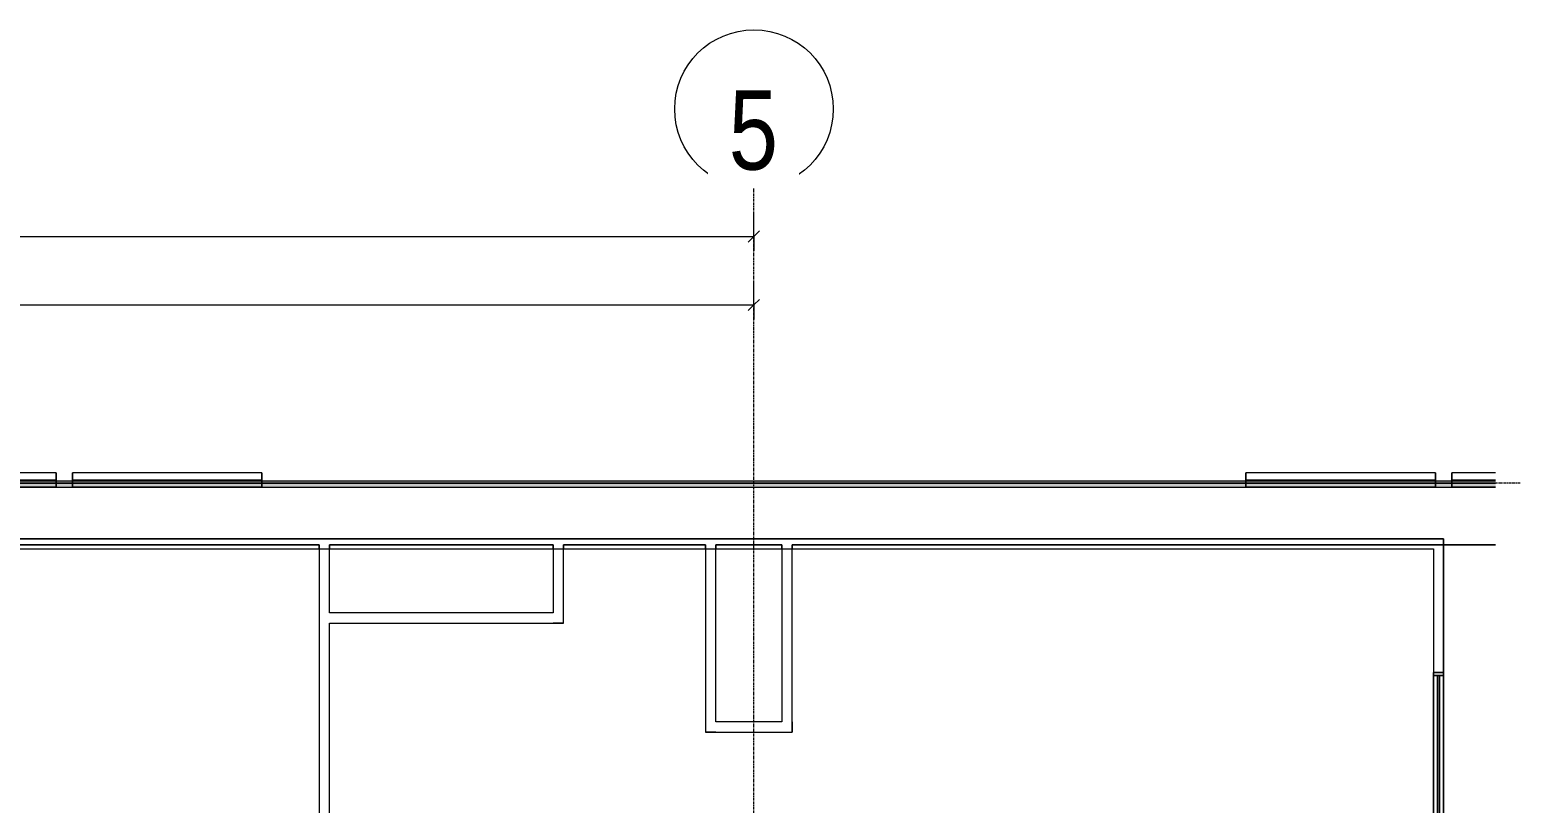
# Model space of a CAD drawing. Header units: millimetres. Extents: x -21807 to 22087, y 36760 to 60640.
# Drawn here: x 7384 to 14623, y 56881 to 60640 of the extents above; entities that cross this region are included whole.
import ezdxf

# ---------------------------------------------------------------- set-up
doc = ezdxf.new("R2010")
doc.units = ezdxf.units.MM
doc.linetypes.add('Grid Line', pattern=[22.225, 12.7, -3.175, 3.175, -3.175])
for name, color, linetype, lineweight in [('A-ANNO-DIMS', 7, 'Continuous', 9), ('A-ANNO-DIMS-110', 7, 'Continuous', 9), ('A-WALL', 7, 'Continuous', 9), ('A-WALL-PATT', 7, 'Continuous', 9), ('S-GRID', 7, 'Continuous', 9), ('S-GRID-IDEN', 7, 'Continuous', 9)]:
    doc.layers.add(name, color=color, linetype=linetype, lineweight=lineweight)
doc.layers.add('A-FLOR', color=7, linetype='Continuous', lineweight=9, true_color=0x007f00)
doc.layers.add('A-GLAZ', color=7, linetype='Continuous', lineweight=9, true_color=0x00007f)
doc.styles.add('Arial', font='arial.ttf', dxfattribs={"width": 0.8, "height": 385})
doc.styles.add('Arial_1', font='arial.ttf', dxfattribs={"width": 0.8, "height": 220})
doc.dimstyles.new('AK_DIM_2_0_Arial', dxfattribs={"dimscale": 304.8, "dimtxt": 224.457068, "dimasz": 0.180446, "dimexe": 0.360892, "dimexo": 0.360892, "dimgap": 0.036089, "dimtad": 1, "dimdec": 0, "dimzin": 0, "dimdsep": 46, "dimtxsty": 'Arial_1', "dimblk1": 'OBLIQUE', "dimblk2": 'OBLIQUE', "dimsah": 1, "dimcen": 0.09, "dimadec": 0, "dimazin": 0, "dimtfac": 1, "dimtdec": 4, "dimtix": 1, "dimtmove": 0, "dimatfit": 3, "dimfxl": 1, "dimtvp": 1, "dimtolj": 1, "dimtzin": 0, "dimarcsym": 2})

# ---------------------------------------------------------------- blocks, each defined once
blk = doc.blocks.new('AK_OViewTuongPanel - 2000x1200-1198638-MẶT BẰNG HỆ THỐNG GIÓ CẤP AHU')
at = {"layer": 'A-GLAZ', "color": 9, "lineweight": 13, "true_color": 0xaaaad4}
for p, q in [((-1015, 25), (-1015, -25)), ((-1000, 25), (-1015, 25)), ((-1015, -25), (-1015, 25)), ((-1015, 25), (1015, 25)), ((-1000, -25), (-1000, 25)), ((1000, 25), (-1000, 25)), ((-1000, 25), (-1000, -25)), ((1000, 5), (-1000, 5)), ((-1000, 5), (-1000, -5)), ((-1000, -5), (-1000, 5)), ((-1000, 5), (1000, 5)), ((1015, 25), (1000, 25)), ((1000, 25), (1000, -25)), ((1000, -25), (1000, 25)), ((1000, -5), (1000, 5)), ((1000, 5), (1000, -5)), ((1015, -25), (1015, 25)), ((1015, 25), (1015, -25)), ((-1015, -25), (-1000, -25)), ((1015, -25), (-1015, -25)), ((-1000, -5), (1000, -5)), ((1000, -5), (-1000, -5)), ((-1000, -25), (1000, -25)), ((1000, -25), (1015, -25))]:
    blk.add_line(p, q, dxfattribs=at)
blk = doc.blocks.new('M_Window-Louvers - 1000x1000mm-1207723-MẶT BẰNG HỆ THỐNG GIÓ CẤP AHU')
at = {"layer": 'A-GLAZ', "color": 9, "lineweight": 13, "true_color": 0xaaaad4}
for p, q in [((-460.5, 8.65), (-460.5, -26.275)), ((-460.5, -26.275), (-460.5, 8.65)), ((460.5, 8.65), (-460.5, 8.65)), ((-460.5, 8.65), (460.5, 8.65)), ((-460.5, 8.65), (-460.5, -26.275)), ((-460.5, -26.275), (-460.5, 8.65)), ((460.5, 8.65), (-460.5, 8.65)), ((-460.5, 8.65), (460.5, 8.65)), ((-460.5, 8.65), (-460.5, -26.275)), ((-460.5, -26.275), (-460.5, 8.65)), ((460.5, 8.65), (-460.5, 8.65)), ((-460.5, 8.65), (460.5, 8.65)), ((-460.5, 8.65), (-460.5, -26.275)), ((-460.5, -26.275), (-460.5, 8.65)), ((460.5, 8.65), (-460.5, 8.65)), ((-460.5, 8.65), (460.5, 8.65)), ((-460.5, 8.65), (-460.5, -26.275)), ((-460.5, -26.275), (-460.5, 8.65)), ((460.5, 8.65), (-460.5, 8.65)), ((-460.5, 8.65), (460.5, 8.65)), ((-460.5, 8.65), (-460.5, -26.275)), ((-460.5, -26.275), (-460.5, 8.65)), ((460.5, 8.65), (-460.5, 8.65)), ((-460.5, 8.65), (460.5, 8.65)), ((-460.5, 8.65), (-460.5, -26.275)), ((-460.5, -26.275), (-460.5, 8.65)), ((460.5, 8.65), (-460.5, 8.65)), ((-460.5, 8.65), (460.5, 8.65)), ((-460.5, 8.65), (-460.5, -26.275)), ((-460.5, -26.275), (-460.5, 8.65)), ((460.5, 8.65), (-460.5, 8.65)), ((-460.5, 8.65), (460.5, 8.65)), ((-460.5, 8.65), (-460.5, -26.275)), ((-460.5, -26.275), (-460.5, 8.65)), ((460.5, 8.65), (-460.5, 8.65)), ((-460.5, 8.65), (460.5, 8.65)), ((-460.5, 8.65), (-460.5, -26.275)), ((-460.5, -26.275), (-460.5, 8.65)), ((460.5, 8.65), (-460.5, 8.65)), ((-460.5, 8.65), (460.5, 8.65)), ((-460.5, 8.65), (-460.5, -26.275)), ((-460.5, -26.275), (-460.5, 8.65)), ((460.5, 8.65), (-460.5, 8.65)), ((-460.5, 8.65), (460.5, 8.65)), ((-460.5, 8.65), (-460.5, -26.275)), ((-460.5, -26.275), (-460.5, 8.65)), ((460.5, 8.65), (-460.5, 8.65)), ((-460.5, 8.65), (460.5, 8.65)), ((-460.5, 8.65), (-460.5, -26.275)), ((-460.5, -26.275), (-460.5, 8.65)), ((460.5, 8.65), (-460.5, 8.65)), ((-460.5, 8.65), (460.5, 8.65)), ((-460.5, 8.65), (-460.5, -26.275)), ((-460.5, -26.275), (-460.5, 8.65)), ((460.5, 8.65), (-460.5, 8.65)), ((-460.5, 8.65), (460.5, 8.65)), ((-460.5, 8.65), (-460.5, -26.275)), ((-460.5, -26.275), (-460.5, 8.65)), ((460.5, 8.65), (-460.5, 8.65)), ((-460.5, 8.65), (460.5, 8.65)), ((-460.5, 8.65), (-460.5, -26.275)), ((-460.5, -26.275), (-460.5, 8.65)), ((460.5, 8.65), (-460.5, 8.65)), ((-460.5, 8.65), (460.5, 8.65)), ((-460.5, 8.65), (-460.5, -26.275)), ((-460.5, -26.275), (-460.5, 8.65)), ((460.5, 8.65), (-460.5, 8.65)), ((-460.5, 8.65), (460.5, 8.65)), ((-460.5, 8.65), (-460.5, -26.275)), ((-460.5, -26.275), (-460.5, 8.65)), ((460.5, 8.65), (-460.5, 8.65)), ((-460.5, 8.65), (460.5, 8.65)), ((-460.5, 8.65), (-460.5, -26.275)), ((-460.5, -26.275), (-460.5, 8.65)), ((460.5, 8.65), (-460.5, 8.65)), ((-460.5, 8.65), (460.5, 8.65)), ((-460.5, 8.65), (-460.5, -26.275)), ((-460.5, -26.275), (-460.5, 8.65)), ((460.5, 8.65), (-460.5, 8.65)), ((-460.5, 8.65), (460.5, 8.65)), ((-460.5, 8.65), (-460.5, -26.275)), ((-460.5, -26.275), (-460.5, 8.65)), ((460.5, 8.65), (-460.5, 8.65)), ((-460.5, 8.65), (460.5, 8.65)), ((-460.5, 8.65), (-460.5, -26.275)), ((-460.5, -26.275), (-460.5, 8.65)), ((460.5, 8.65), (-460.5, 8.65)), ((-460.5, 8.65), (460.5, 8.65)), ((460.5, 8.65), (460.5, -26.275)), ((460.5, -26.275), (460.5, 8.65)), ((460.5, 8.65), (460.5, -26.275)), ((460.5, -26.275), (460.5, 8.65)), ((460.5, 8.65), (460.5, -26.275)), ((460.5, -26.275), (460.5, 8.65)), ((460.5, 8.65), (460.5, -26.275)), ((460.5, -26.275), (460.5, 8.65)), ((460.5, 8.65), (460.5, -26.275)), ((460.5, -26.275), (460.5, 8.65)), ((460.5, 8.65), (460.5, -26.275)), ((460.5, -26.275), (460.5, 8.65)), ((460.5, 8.65), (460.5, -26.275)), ((460.5, -26.275), (460.5, 8.65)), ((460.5, 8.65), (460.5, -26.275)), ((460.5, -26.275), (460.5, 8.65)), ((460.5, 8.65), (460.5, -26.275)), ((460.5, -26.275), (460.5, 8.65)), ((460.5, 8.65), (460.5, -26.275)), ((460.5, -26.275), (460.5, 8.65)), ((460.5, 8.65), (460.5, -26.275)), ((460.5, -26.275), (460.5, 8.65)), ((460.5, 8.65), (460.5, -26.275)), ((460.5, -26.275), (460.5, 8.65)), ((460.5, 8.65), (460.5, -26.275)), ((460.5, -26.275), (460.5, 8.65)), ((460.5, 8.65), (460.5, -26.275)), ((460.5, -26.275), (460.5, 8.65)), ((460.5, 8.65), (460.5, -26.275)), ((460.5, -26.275), (460.5, 8.65)), ((460.5, 8.65), (460.5, -26.275)), ((460.5, -26.275), (460.5, 8.65)), ((460.5, 8.65), (460.5, -26.275)), ((460.5, -26.275), (460.5, 8.65)), ((460.5, 8.65), (460.5, -26.275)), ((460.5, -26.275), (460.5, 8.65)), ((460.5, 8.65), (460.5, -26.275)), ((460.5, -26.275), (460.5, 8.65)), ((460.5, 8.65), (460.5, -26.275)), ((460.5, -26.275), (460.5, 8.65)), ((460.5, 8.65), (460.5, -26.275)), ((460.5, -26.275), (460.5, 8.65)), ((460.5, 8.65), (460.5, -26.275)), ((460.5, -26.275), (460.5, 8.65)), ((-460.5, -26.275), (-460.5, -61.2)), ((-460.5, -61.2), (-460.5, -26.275)), ((-460.5, -26.275), (460.5, -26.275)), ((-460.5, -26.275), (460.5, -26.275)), ((-460.5, -26.275), (-460.5, -61.2)), ((-460.5, -61.2), (-460.5, -26.275)), ((-460.5, -26.275), (460.5, -26.275)), ((-460.5, -26.275), (460.5, -26.275)), ((-460.5, -26.275), (-460.5, -61.2)), ((-460.5, -61.2), (-460.5, -26.275)), ((-460.5, -26.275), (460.5, -26.275)), ((-460.5, -26.275), (460.5, -26.275)), ((-460.5, -26.275), (-460.5, -61.2)), ((-460.5, -61.2), (-460.5, -26.275)), ((-460.5, -26.275), (460.5, -26.275)), ((-460.5, -26.275), (460.5, -26.275)), ((-460.5, -26.275), (-460.5, -61.2)), ((-460.5, -61.2), (-460.5, -26.275)), ((-460.5, -26.275), (460.5, -26.275)), ((-460.5, -26.275), (460.5, -26.275)), ((-460.5, -26.275), (-460.5, -61.2)), ((-460.5, -61.2), (-460.5, -26.275)), ((-460.5, -26.275), (460.5, -26.275)), ((-460.5, -26.275), (460.5, -26.275)), ((-460.5, -26.275), (-460.5, -61.2)), ((-460.5, -61.2), (-460.5, -26.275)), ((-460.5, -26.275), (460.5, -26.275)), ((-460.5, -26.275), (460.5, -26.275)), ((-460.5, -26.275), (-460.5, -61.2)), ((-460.5, -61.2), (-460.5, -26.275)), ((-460.5, -26.275), (460.5, -26.275)), ((-460.5, -26.275), (460.5, -26.275)), ((-460.5, -26.275), (-460.5, -61.2)), ((-460.5, -61.2), (-460.5, -26.275)), ((-460.5, -26.275), (460.5, -26.275)), ((-460.5, -26.275), (460.5, -26.275)), ((-460.5, -26.275), (-460.5, -61.2)), ((-460.5, -61.2), (-460.5, -26.275)), ((-460.5, -26.275), (460.5, -26.275)), ((-460.5, -26.275), (460.5, -26.275)), ((-460.5, -26.275), (-460.5, -61.2)), ((-460.5, -61.2), (-460.5, -26.275)), ((-460.5, -26.275), (460.5, -26.275)), ((-460.5, -26.275), (460.5, -26.275)), ((-460.5, -26.275), (-460.5, -61.2)), ((-460.5, -61.2), (-460.5, -26.275)), ((-460.5, -26.275), (460.5, -26.275)), ((-460.5, -26.275), (460.5, -26.275)), ((-460.5, -26.275), (-460.5, -61.2)), ((-460.5, -61.2), (-460.5, -26.275)), ((-460.5, -26.275), (460.5, -26.275)), ((-460.5, -26.275), (460.5, -26.275)), ((-460.5, -26.275), (-460.5, -61.2)), ((-460.5, -61.2), (-460.5, -26.275)), ((-460.5, -26.275), (460.5, -26.275)), ((-460.5, -26.275), (460.5, -26.275)), ((-460.5, -26.275), (-460.5, -61.2)), ((-460.5, -61.2), (-460.5, -26.275)), ((-460.5, -26.275), (460.5, -26.275)), ((-460.5, -26.275), (460.5, -26.275)), ((-460.5, -26.275), (-460.5, -61.2)), ((-460.5, -61.2), (-460.5, -26.275)), ((-460.5, -26.275), (460.5, -26.275)), ((-460.5, -26.275), (460.5, -26.275)), ((-460.5, -26.275), (-460.5, -61.2)), ((-460.5, -61.2), (-460.5, -26.275)), ((-460.5, -26.275), (460.5, -26.275)), ((-460.5, -26.275), (460.5, -26.275)), ((-460.5, -26.275), (-460.5, -61.2)), ((-460.5, -61.2), (-460.5, -26.275)), ((-460.5, -26.275), (460.5, -26.275)), ((-460.5, -26.275), (460.5, -26.275)), ((-460.5, -26.275), (-460.5, -61.2)), ((-460.5, -61.2), (-460.5, -26.275)), ((-460.5, -26.275), (460.5, -26.275)), ((-460.5, -26.275), (460.5, -26.275)), ((-460.5, -26.275), (-460.5, -61.2)), ((-460.5, -61.2), (-460.5, -26.275)), ((-460.5, -26.275), (460.5, -26.275)), ((-460.5, -26.275), (460.5, -26.275)), ((-460.5, -26.275), (-460.5, -61.2)), ((-460.5, -61.2), (-460.5, -26.275)), ((-460.5, -26.275), (460.5, -26.275)), ((-460.5, -26.275), (460.5, -26.275)), ((-460.5, -26.275), (-460.5, -61.2)), ((-460.5, -61.2), (-460.5, -26.275)), ((-460.5, -26.275), (460.5, -26.275)), ((-460.5, -26.275), (460.5, -26.275)), ((-460.5, -61.2), (460.5, -61.2)), ((-460.5, -61.2), (460.5, -61.2)), ((-460.5, -61.2), (460.5, -61.2)), ((-460.5, -61.2), (460.5, -61.2)), ((-460.5, -61.2), (460.5, -61.2)), ((-460.5, -61.2), (460.5, -61.2)), ((-460.5, -61.2), (460.5, -61.2)), ((-460.5, -61.2), (460.5, -61.2)), ((-460.5, -61.2), (460.5, -61.2)), ((-460.5, -61.2), (460.5, -61.2)), ((-460.5, -61.2), (460.5, -61.2)), ((-460.5, -61.2), (460.5, -61.2)), ((-460.5, -61.2), (460.5, -61.2)), ((-460.5, -61.2), (460.5, -61.2)), ((-460.5, -61.2), (460.5, -61.2)), ((-460.5, -61.2), (460.5, -61.2)), ((-460.5, -61.2), (460.5, -61.2)), ((-460.5, -61.2), (460.5, -61.2)), ((-460.5, -61.2), (460.5, -61.2)), ((-460.5, -61.2), (460.5, -61.2)), ((-460.5, -61.2), (460.5, -61.2)), ((-460.5, -61.2), (460.5, -61.2)), ((-460.5, -61.2), (460.5, -61.2)), ((-460.5, -61.2), (460.5, -61.2)), ((-460.5, -61.2), (460.5, -61.2)), ((-460.5, -61.2), (460.5, -61.2)), ((-460.5, -61.2), (460.5, -61.2)), ((-460.5, -61.2), (460.5, -61.2)), ((-460.5, -61.2), (460.5, -61.2)), ((-460.5, -61.2), (460.5, -61.2)), ((-460.5, -61.2), (460.5, -61.2)), ((-460.5, -61.2), (460.5, -61.2)), ((-460.5, -61.2), (460.5, -61.2)), ((-460.5, -61.2), (460.5, -61.2)), ((-460.5, -61.2), (460.5, -61.2)), ((-460.5, -61.2), (460.5, -61.2)), ((-460.5, -61.2), (460.5, -61.2)), ((-460.5, -61.2), (460.5, -61.2)), ((-460.5, -61.2), (460.5, -61.2)), ((-460.5, -61.2), (460.5, -61.2)), ((-460.5, -61.2), (460.5, -61.2)), ((-460.5, -61.2), (460.5, -61.2)), ((-460.5, -61.2), (460.5, -61.2)), ((-460.5, -61.2), (460.5, -61.2)), ((460.5, -26.275), (460.5, -61.2)), ((460.5, -61.2), (460.5, -26.275)), ((460.5, -26.275), (460.5, -61.2)), ((460.5, -61.2), (460.5, -26.275)), ((460.5, -26.275), (460.5, -61.2)), ((460.5, -61.2), (460.5, -26.275)), ((460.5, -26.275), (460.5, -61.2)), ((460.5, -61.2), (460.5, -26.275)), ((460.5, -26.275), (460.5, -61.2)), ((460.5, -61.2), (460.5, -26.275)), ((460.5, -26.275), (460.5, -61.2)), ((460.5, -61.2), (460.5, -26.275)), ((460.5, -26.275), (460.5, -61.2)), ((460.5, -61.2), (460.5, -26.275)), ((460.5, -26.275), (460.5, -61.2)), ((460.5, -61.2), (460.5, -26.275)), ((460.5, -26.275), (460.5, -61.2)), ((460.5, -61.2), (460.5, -26.275)), ((460.5, -26.275), (460.5, -61.2)), ((460.5, -61.2), (460.5, -26.275)), ((460.5, -26.275), (460.5, -61.2)), ((460.5, -61.2), (460.5, -26.275)), ((460.5, -26.275), (460.5, -61.2)), ((460.5, -61.2), (460.5, -26.275)), ((460.5, -26.275), (460.5, -61.2)), ((460.5, -61.2), (460.5, -26.275)), ((460.5, -26.275), (460.5, -61.2)), ((460.5, -61.2), (460.5, -26.275)), ((460.5, -26.275), (460.5, -61.2)), ((460.5, -61.2), (460.5, -26.275)), ((460.5, -26.275), (460.5, -61.2)), ((460.5, -61.2), (460.5, -26.275)), ((460.5, -26.275), (460.5, -61.2)), ((460.5, -61.2), (460.5, -26.275)), ((460.5, -26.275), (460.5, -61.2)), ((460.5, -61.2), (460.5, -26.275)), ((460.5, -26.275), (460.5, -61.2)), ((460.5, -61.2), (460.5, -26.275)), ((460.5, -26.275), (460.5, -61.2)), ((460.5, -61.2), (460.5, -26.275)), ((460.5, -26.275), (460.5, -61.2)), ((460.5, -61.2), (460.5, -26.275)), ((460.5, -26.275), (460.5, -61.2)), ((460.5, -61.2), (460.5, -26.275))]:
    blk.add_line(p, q, dxfattribs=at)
blk = doc.blocks.new('M_Window-Louvers - 1000x1000mm-1210469-MẶT BẰNG HỆ THỐNG GIÓ CẤP AHU')
at = {"layer": 'A-GLAZ', "color": 9, "lineweight": 13, "true_color": 0xaaaad4}
for p, q in [((-460.5, 26.3), (-460.5, 61.2)), ((-460.5, 61.2), (-460.5, 26.3)), ((-247.9, 61.2), (-460.5, 61.2)), ((-247.9, 61.2), (-460.5, 61.2)), ((-460.5, 26.3), (-460.5, 61.2)), ((-460.5, 61.2), (-460.5, 26.3)), ((-247.9, 61.2), (-460.5, 61.2)), ((-247.9, 61.2), (-460.5, 61.2)), ((-460.5, 26.3), (-460.5, 61.2)), ((-460.5, 61.2), (-460.5, 26.3)), ((-247.9, 61.2), (-460.5, 61.2)), ((-247.9, 61.2), (-460.5, 61.2)), ((-460.5, 26.3), (-460.5, 61.2)), ((-460.5, 61.2), (-460.5, 26.3)), ((-247.9, 61.2), (-460.5, 61.2)), ((-247.9, 61.2), (-460.5, 61.2)), ((-460.5, 26.3), (-460.5, 61.2)), ((-460.5, 61.2), (-460.5, 26.3)), ((-247.9, 61.2), (-460.5, 61.2)), ((-247.9, 61.2), (-460.5, 61.2)), ((-460.5, 26.3), (-460.5, 61.2)), ((-460.5, 61.2), (-460.5, 26.3)), ((-247.9, 61.2), (-460.5, 61.2)), ((-247.9, 61.2), (-460.5, 61.2)), ((-460.5, 26.3), (-460.5, 61.2)), ((-460.5, 61.2), (-460.5, 26.3)), ((-247.9, 61.2), (-460.5, 61.2)), ((-247.9, 61.2), (-460.5, 61.2)), ((-460.5, 26.3), (-460.5, 61.2)), ((-460.5, 61.2), (-460.5, 26.3)), ((-247.9, 61.2), (-460.5, 61.2)), ((-247.9, 61.2), (-460.5, 61.2)), ((-460.5, 26.3), (-460.5, 61.2)), ((-460.5, 61.2), (-460.5, 26.3)), ((-247.9, 61.2), (-460.5, 61.2)), ((-247.9, 61.2), (-460.5, 61.2)), ((-460.5, 26.3), (-460.5, 61.2)), ((-460.5, 61.2), (-460.5, 26.3)), ((-247.9, 61.2), (-460.5, 61.2)), ((-247.9, 61.2), (-460.5, 61.2)), ((-460.5, 26.3), (-460.5, 61.2)), ((-460.5, 61.2), (-460.5, 26.3)), ((-247.9, 61.2), (-460.5, 61.2)), ((-247.9, 61.2), (-460.5, 61.2)), ((-460.5, 26.3), (-460.5, 61.2)), ((-460.5, 61.2), (-460.5, 26.3)), ((-247.9, 61.2), (-460.5, 61.2)), ((-247.9, 61.2), (-460.5, 61.2)), ((-460.5, 26.3), (-460.5, 61.2)), ((-460.5, 61.2), (-460.5, 26.3)), ((-247.9, 61.2), (-460.5, 61.2)), ((-247.9, 61.2), (-460.5, 61.2)), ((-460.5, 26.3), (-460.5, 61.2)), ((-460.5, 61.2), (-460.5, 26.3)), ((-247.9, 61.2), (-460.5, 61.2)), ((-247.9, 61.2), (-460.5, 61.2)), ((-460.5, 26.3), (-460.5, 61.2)), ((-460.5, 61.2), (-460.5, 26.3)), ((-247.9, 61.2), (-460.5, 61.2)), ((-247.9, 61.2), (-460.5, 61.2)), ((-460.5, 26.3), (-460.5, 61.2)), ((-460.5, 61.2), (-460.5, 26.3)), ((-247.9, 61.2), (-460.5, 61.2)), ((-247.9, 61.2), (-460.5, 61.2)), ((-460.5, 26.3), (-460.5, 61.2)), ((-460.5, 61.2), (-460.5, 26.3)), ((-247.9, 61.2), (-460.5, 61.2)), ((-247.9, 61.2), (-460.5, 61.2)), ((-460.5, 26.3), (-460.5, 61.2)), ((-460.5, 61.2), (-460.5, 26.3)), ((-247.9, 61.2), (-460.5, 61.2)), ((-247.9, 61.2), (-460.5, 61.2)), ((-460.5, 26.3), (-460.5, 61.2)), ((-460.5, 61.2), (-460.5, 26.3)), ((-247.9, 61.2), (-460.5, 61.2)), ((-247.9, 61.2), (-460.5, 61.2)), ((-460.5, 26.3), (-460.5, 61.2)), ((-460.5, 61.2), (-460.5, 26.3)), ((-247.9, 61.2), (-460.5, 61.2)), ((-247.9, 61.2), (-460.5, 61.2)), ((-460.5, 26.3), (-460.5, 61.2)), ((-460.5, 61.2), (-460.5, 26.3)), ((-247.9, 61.2), (-460.5, 61.2)), ((-247.9, 61.2), (-460.5, 61.2)), ((-460.5, 26.3), (-460.5, 61.2)), ((-460.5, 61.2), (-460.5, 26.3)), ((-247.9, 61.2), (-460.5, 61.2)), ((-247.9, 61.2), (-460.5, 61.2)), ((-460.5, -8.7), (-460.5, 26.3)), ((-460.5, 26.3), (-460.5, -8.7)), ((-247.9, 26.3), (-460.5, 26.3)), ((-247.9, 26.3), (-460.5, 26.3)), ((-460.5, -8.7), (-460.5, 26.3)), ((-460.5, 26.3), (-460.5, -8.7)), ((-247.9, 26.3), (-460.5, 26.3)), ((-247.9, 26.3), (-460.5, 26.3)), ((-460.5, -8.7), (-460.5, 26.3)), ((-460.5, 26.3), (-460.5, -8.7)), ((-247.9, 26.3), (-460.5, 26.3)), ((-247.9, 26.3), (-460.5, 26.3)), ((-460.5, -8.7), (-460.5, 26.3)), ((-460.5, 26.3), (-460.5, -8.7)), ((-247.9, 26.3), (-460.5, 26.3)), ((-247.9, 26.3), (-460.5, 26.3)), ((-460.5, -8.7), (-460.5, 26.3)), ((-460.5, 26.3), (-460.5, -8.7)), ((-247.9, 26.3), (-460.5, 26.3)), ((-247.9, 26.3), (-460.5, 26.3)), ((-460.5, -8.7), (-460.5, 26.3)), ((-460.5, 26.3), (-460.5, -8.7)), ((-247.9, 26.3), (-460.5, 26.3)), ((-247.9, 26.3), (-460.5, 26.3)), ((-460.5, -8.7), (-460.5, 26.3)), ((-460.5, 26.3), (-460.5, -8.7)), ((-247.9, 26.3), (-460.5, 26.3)), ((-247.9, 26.3), (-460.5, 26.3)), ((-460.5, -8.7), (-460.5, 26.3)), ((-460.5, 26.3), (-460.5, -8.7)), ((-247.9, 26.3), (-460.5, 26.3)), ((-247.9, 26.3), (-460.5, 26.3)), ((-460.5, -8.7), (-460.5, 26.3)), ((-460.5, 26.3), (-460.5, -8.7)), ((-247.9, 26.3), (-460.5, 26.3)), ((-247.9, 26.3), (-460.5, 26.3)), ((-460.5, -8.7), (-460.5, 26.3)), ((-460.5, 26.3), (-460.5, -8.7)), ((-247.9, 26.3), (-460.5, 26.3)), ((-247.9, 26.3), (-460.5, 26.3)), ((-460.5, -8.7), (-460.5, 26.3)), ((-460.5, 26.3), (-460.5, -8.7)), ((-247.9, 26.3), (-460.5, 26.3)), ((-247.9, 26.3), (-460.5, 26.3)), ((-460.5, -8.7), (-460.5, 26.3)), ((-460.5, 26.3), (-460.5, -8.7)), ((-247.9, 26.3), (-460.5, 26.3)), ((-247.9, 26.3), (-460.5, 26.3)), ((-460.5, -8.7), (-460.5, 26.3)), ((-460.5, 26.3), (-460.5, -8.7)), ((-247.9, 26.3), (-460.5, 26.3)), ((-247.9, 26.3), (-460.5, 26.3)), ((-460.5, -8.7), (-460.5, 26.3)), ((-460.5, 26.3), (-460.5, -8.7)), ((-247.9, 26.3), (-460.5, 26.3)), ((-247.9, 26.3), (-460.5, 26.3)), ((-460.5, -8.7), (-460.5, 26.3)), ((-460.5, 26.3), (-460.5, -8.7)), ((-247.9, 26.3), (-460.5, 26.3)), ((-247.9, 26.3), (-460.5, 26.3)), ((-460.5, -8.7), (-460.5, 26.3)), ((-460.5, 26.3), (-460.5, -8.7)), ((-247.9, 26.3), (-460.5, 26.3)), ((-247.9, 26.3), (-460.5, 26.3)), ((-460.5, -8.7), (-460.5, 26.3)), ((-460.5, 26.3), (-460.5, -8.7)), ((-247.9, 26.3), (-460.5, 26.3)), ((-247.9, 26.3), (-460.5, 26.3)), ((-460.5, -8.7), (-460.5, 26.3)), ((-460.5, 26.3), (-460.5, -8.7)), ((-247.9, 26.3), (-460.5, 26.3)), ((-247.9, 26.3), (-460.5, 26.3)), ((-460.5, -8.7), (-460.5, 26.3)), ((-460.5, 26.3), (-460.5, -8.7)), ((-247.9, 26.3), (-460.5, 26.3)), ((-247.9, 26.3), (-460.5, 26.3)), ((-460.5, -8.7), (-460.5, 26.3)), ((-460.5, 26.3), (-460.5, -8.7)), ((-247.9, 26.3), (-460.5, 26.3)), ((-247.9, 26.3), (-460.5, 26.3)), ((-460.5, -8.7), (-460.5, 26.3)), ((-460.5, 26.3), (-460.5, -8.7)), ((-247.9, 26.3), (-460.5, 26.3)), ((-247.9, 26.3), (-460.5, 26.3)), ((-460.5, -8.7), (-460.5, 26.3)), ((-460.5, 26.3), (-460.5, -8.7)), ((-247.9, 26.3), (-460.5, 26.3)), ((-247.9, 26.3), (-460.5, 26.3)), ((-460.5, -8.7), (-247.9, -8.7)), ((-247.9, -8.7), (-460.5, -8.7)), ((-460.5, -8.7), (-247.9, -8.7)), ((-247.9, -8.7), (-460.5, -8.7)), ((-460.5, -8.7), (-247.9, -8.7)), ((-247.9, -8.7), (-460.5, -8.7)), ((-460.5, -8.7), (-247.9, -8.7)), ((-247.9, -8.7), (-460.5, -8.7)), ((-460.5, -8.7), (-247.9, -8.7)), ((-247.9, -8.7), (-460.5, -8.7)), ((-460.5, -8.7), (-247.9, -8.7)), ((-247.9, -8.7), (-460.5, -8.7)), ((-460.5, -8.7), (-247.9, -8.7)), ((-247.9, -8.7), (-460.5, -8.7)), ((-460.5, -8.7), (-247.9, -8.7)), ((-247.9, -8.7), (-460.5, -8.7)), ((-460.5, -8.7), (-247.9, -8.7)), ((-247.9, -8.7), (-460.5, -8.7)), ((-460.5, -8.7), (-247.9, -8.7)), ((-247.9, -8.7), (-460.5, -8.7)), ((-460.5, -8.7), (-247.9, -8.7)), ((-247.9, -8.7), (-460.5, -8.7)), ((-460.5, -8.7), (-247.9, -8.7)), ((-247.9, -8.7), (-460.5, -8.7)), ((-460.5, -8.7), (-247.9, -8.7)), ((-247.9, -8.7), (-460.5, -8.7)), ((-460.5, -8.7), (-247.9, -8.7)), ((-247.9, -8.7), (-460.5, -8.7)), ((-460.5, -8.7), (-247.9, -8.7)), ((-247.9, -8.7), (-460.5, -8.7)), ((-460.5, -8.7), (-247.9, -8.7)), ((-247.9, -8.7), (-460.5, -8.7)), ((-460.5, -8.7), (-247.9, -8.7)), ((-247.9, -8.7), (-460.5, -8.7)), ((-460.5, -8.7), (-247.9, -8.7)), ((-247.9, -8.7), (-460.5, -8.7)), ((-460.5, -8.7), (-247.9, -8.7)), ((-247.9, -8.7), (-460.5, -8.7)), ((-460.5, -8.7), (-247.9, -8.7)), ((-247.9, -8.7), (-460.5, -8.7)), ((-460.5, -8.7), (-247.9, -8.7)), ((-247.9, -8.7), (-460.5, -8.7)), ((-460.5, -8.7), (-247.9, -8.7)), ((-247.9, -8.7), (-460.5, -8.7))]:
    blk.add_line(p, q, dxfattribs=at)
blk = doc.blocks.new('M_Window-Louvers - 1000x1000mm-V24-MẶT BẰNG HỆ THỐNG GIÓ CẤP AHU')
at = {"layer": 'A-GLAZ', "color": 9, "lineweight": 13, "true_color": 0xaaaad4}
for p, q in [((-460.5, 26.275), (-460.5, 61.2)), ((-460.5, 61.2), (-460.5, 26.275)), ((460.5, 61.2), (-460.5, 61.2)), ((460.5, 61.2), (-460.5, 61.2)), ((-460.5, 26.275), (-460.5, 61.2)), ((-460.5, 61.2), (-460.5, 26.275)), ((460.5, 61.2), (-460.5, 61.2)), ((460.5, 61.2), (-460.5, 61.2)), ((-460.5, 26.275), (-460.5, 61.2)), ((-460.5, 61.2), (-460.5, 26.275)), ((460.5, 61.2), (-460.5, 61.2)), ((460.5, 61.2), (-460.5, 61.2)), ((-460.5, 26.275), (-460.5, 61.2)), ((-460.5, 61.2), (-460.5, 26.275)), ((460.5, 61.2), (-460.5, 61.2)), ((460.5, 61.2), (-460.5, 61.2)), ((-460.5, 26.275), (-460.5, 61.2)), ((-460.5, 61.2), (-460.5, 26.275)), ((460.5, 61.2), (-460.5, 61.2)), ((460.5, 61.2), (-460.5, 61.2)), ((-460.5, 26.275), (-460.5, 61.2)), ((-460.5, 61.2), (-460.5, 26.275)), ((460.5, 61.2), (-460.5, 61.2)), ((460.5, 61.2), (-460.5, 61.2)), ((-460.5, 26.275), (-460.5, 61.2)), ((-460.5, 61.2), (-460.5, 26.275)), ((460.5, 61.2), (-460.5, 61.2)), ((460.5, 61.2), (-460.5, 61.2)), ((-460.5, 26.275), (-460.5, 61.2)), ((-460.5, 61.2), (-460.5, 26.275)), ((460.5, 61.2), (-460.5, 61.2)), ((460.5, 61.2), (-460.5, 61.2)), ((-460.5, 26.275), (-460.5, 61.2)), ((-460.5, 61.2), (-460.5, 26.275)), ((460.5, 61.2), (-460.5, 61.2)), ((460.5, 61.2), (-460.5, 61.2)), ((-460.5, 26.275), (-460.5, 61.2)), ((-460.5, 61.2), (-460.5, 26.275)), ((460.5, 61.2), (-460.5, 61.2)), ((460.5, 61.2), (-460.5, 61.2)), ((-460.5, 26.275), (-460.5, 61.2)), ((-460.5, 61.2), (-460.5, 26.275)), ((460.5, 61.2), (-460.5, 61.2)), ((460.5, 61.2), (-460.5, 61.2)), ((-460.5, 26.275), (-460.5, 61.2)), ((-460.5, 61.2), (-460.5, 26.275)), ((460.5, 61.2), (-460.5, 61.2)), ((460.5, 61.2), (-460.5, 61.2)), ((-460.5, 26.275), (-460.5, 61.2)), ((-460.5, 61.2), (-460.5, 26.275)), ((460.5, 61.2), (-460.5, 61.2)), ((460.5, 61.2), (-460.5, 61.2)), ((-460.5, 26.275), (-460.5, 61.2)), ((-460.5, 61.2), (-460.5, 26.275)), ((460.5, 61.2), (-460.5, 61.2)), ((460.5, 61.2), (-460.5, 61.2)), ((-460.5, 26.275), (-460.5, 61.2)), ((-460.5, 61.2), (-460.5, 26.275)), ((460.5, 61.2), (-460.5, 61.2)), ((460.5, 61.2), (-460.5, 61.2)), ((-460.5, 26.275), (-460.5, 61.2)), ((-460.5, 61.2), (-460.5, 26.275)), ((460.5, 61.2), (-460.5, 61.2)), ((460.5, 61.2), (-460.5, 61.2)), ((-460.5, 26.275), (-460.5, 61.2)), ((-460.5, 61.2), (-460.5, 26.275)), ((460.5, 61.2), (-460.5, 61.2)), ((460.5, 61.2), (-460.5, 61.2)), ((-460.5, 26.275), (-460.5, 61.2)), ((-460.5, 61.2), (-460.5, 26.275)), ((460.5, 61.2), (-460.5, 61.2)), ((460.5, 61.2), (-460.5, 61.2)), ((-460.5, 26.275), (-460.5, 61.2)), ((-460.5, 61.2), (-460.5, 26.275)), ((460.5, 61.2), (-460.5, 61.2)), ((460.5, 61.2), (-460.5, 61.2)), ((-460.5, 26.275), (-460.5, 61.2)), ((-460.5, 61.2), (-460.5, 26.275)), ((460.5, 61.2), (-460.5, 61.2)), ((460.5, 61.2), (-460.5, 61.2)), ((-460.5, 26.275), (-460.5, 61.2)), ((-460.5, 61.2), (-460.5, 26.275)), ((460.5, 61.2), (-460.5, 61.2)), ((460.5, 61.2), (-460.5, 61.2)), ((-460.5, 26.275), (-460.5, 61.2)), ((-460.5, 61.2), (-460.5, 26.275)), ((460.5, 61.2), (-460.5, 61.2)), ((460.5, 61.2), (-460.5, 61.2)), ((-460.5, -8.65), (-460.5, 26.275)), ((-460.5, 26.275), (-460.5, -8.65)), ((460.5, 26.275), (-460.5, 26.275)), ((460.5, 26.275), (-460.5, 26.275)), ((-460.5, -8.65), (-460.5, 26.275)), ((-460.5, 26.275), (-460.5, -8.65)), ((460.5, 26.275), (-460.5, 26.275)), ((460.5, 26.275), (-460.5, 26.275)), ((-460.5, -8.65), (-460.5, 26.275)), ((-460.5, 26.275), (-460.5, -8.65)), ((460.5, 26.275), (-460.5, 26.275)), ((460.5, 26.275), (-460.5, 26.275)), ((-460.5, -8.65), (-460.5, 26.275)), ((-460.5, 26.275), (-460.5, -8.65)), ((460.5, 26.275), (-460.5, 26.275)), ((460.5, 26.275), (-460.5, 26.275)), ((-460.5, -8.65), (-460.5, 26.275)), ((-460.5, 26.275), (-460.5, -8.65)), ((460.5, 26.275), (-460.5, 26.275)), ((460.5, 26.275), (-460.5, 26.275)), ((-460.5, -8.65), (-460.5, 26.275)), ((-460.5, 26.275), (-460.5, -8.65)), ((460.5, 26.275), (-460.5, 26.275)), ((460.5, 26.275), (-460.5, 26.275)), ((-460.5, -8.65), (-460.5, 26.275)), ((-460.5, 26.275), (-460.5, -8.65)), ((460.5, 26.275), (-460.5, 26.275)), ((460.5, 26.275), (-460.5, 26.275)), ((-460.5, -8.65), (-460.5, 26.275)), ((-460.5, 26.275), (-460.5, -8.65)), ((460.5, 26.275), (-460.5, 26.275)), ((460.5, 26.275), (-460.5, 26.275)), ((-460.5, -8.65), (-460.5, 26.275)), ((-460.5, 26.275), (-460.5, -8.65)), ((460.5, 26.275), (-460.5, 26.275)), ((460.5, 26.275), (-460.5, 26.275)), ((-460.5, -8.65), (-460.5, 26.275)), ((-460.5, 26.275), (-460.5, -8.65)), ((460.5, 26.275), (-460.5, 26.275)), ((460.5, 26.275), (-460.5, 26.275)), ((-460.5, -8.65), (-460.5, 26.275)), ((-460.5, 26.275), (-460.5, -8.65)), ((460.5, 26.275), (-460.5, 26.275)), ((460.5, 26.275), (-460.5, 26.275)), ((-460.5, -8.65), (-460.5, 26.275)), ((-460.5, 26.275), (-460.5, -8.65)), ((460.5, 26.275), (-460.5, 26.275)), ((460.5, 26.275), (-460.5, 26.275)), ((-460.5, -8.65), (-460.5, 26.275)), ((-460.5, 26.275), (-460.5, -8.65)), ((460.5, 26.275), (-460.5, 26.275)), ((460.5, 26.275), (-460.5, 26.275)), ((-460.5, -8.65), (-460.5, 26.275)), ((-460.5, 26.275), (-460.5, -8.65)), ((460.5, 26.275), (-460.5, 26.275)), ((460.5, 26.275), (-460.5, 26.275)), ((-460.5, -8.65), (-460.5, 26.275)), ((-460.5, 26.275), (-460.5, -8.65)), ((460.5, 26.275), (-460.5, 26.275)), ((460.5, 26.275), (-460.5, 26.275)), ((-460.5, -8.65), (-460.5, 26.275)), ((-460.5, 26.275), (-460.5, -8.65)), ((460.5, 26.275), (-460.5, 26.275)), ((460.5, 26.275), (-460.5, 26.275)), ((-460.5, -8.65), (-460.5, 26.275)), ((-460.5, 26.275), (-460.5, -8.65)), ((460.5, 26.275), (-460.5, 26.275)), ((460.5, 26.275), (-460.5, 26.275)), ((-460.5, -8.65), (-460.5, 26.275)), ((-460.5, 26.275), (-460.5, -8.65)), ((460.5, 26.275), (-460.5, 26.275)), ((460.5, 26.275), (-460.5, 26.275)), ((-460.5, -8.65), (-460.5, 26.275)), ((-460.5, 26.275), (-460.5, -8.65)), ((460.5, 26.275), (-460.5, 26.275)), ((460.5, 26.275), (-460.5, 26.275)), ((-460.5, -8.65), (-460.5, 26.275)), ((-460.5, 26.275), (-460.5, -8.65)), ((460.5, 26.275), (-460.5, 26.275)), ((460.5, 26.275), (-460.5, 26.275)), ((-460.5, -8.65), (-460.5, 26.275)), ((-460.5, 26.275), (-460.5, -8.65)), ((460.5, 26.275), (-460.5, 26.275)), ((460.5, 26.275), (-460.5, 26.275)), ((-460.5, -8.65), (-460.5, 26.275)), ((-460.5, 26.275), (-460.5, -8.65)), ((460.5, 26.275), (-460.5, 26.275)), ((460.5, 26.275), (-460.5, 26.275)), ((460.5, 26.275), (460.5, 61.2)), ((460.5, 61.2), (460.5, 26.275)), ((460.5, 26.275), (460.5, 61.2)), ((460.5, 61.2), (460.5, 26.275)), ((460.5, 26.275), (460.5, 61.2)), ((460.5, 61.2), (460.5, 26.275)), ((460.5, 26.275), (460.5, 61.2)), ((460.5, 61.2), (460.5, 26.275)), ((460.5, 26.275), (460.5, 61.2)), ((460.5, 61.2), (460.5, 26.275)), ((460.5, 26.275), (460.5, 61.2)), ((460.5, 61.2), (460.5, 26.275)), ((460.5, 26.275), (460.5, 61.2)), ((460.5, 61.2), (460.5, 26.275)), ((460.5, 26.275), (460.5, 61.2)), ((460.5, 61.2), (460.5, 26.275)), ((460.5, 26.275), (460.5, 61.2)), ((460.5, 61.2), (460.5, 26.275)), ((460.5, 26.275), (460.5, 61.2)), ((460.5, 61.2), (460.5, 26.275)), ((460.5, 26.275), (460.5, 61.2)), ((460.5, 61.2), (460.5, 26.275)), ((460.5, 26.275), (460.5, 61.2)), ((460.5, 61.2), (460.5, 26.275)), ((460.5, 26.275), (460.5, 61.2)), ((460.5, 61.2), (460.5, 26.275)), ((460.5, 26.275), (460.5, 61.2)), ((460.5, 61.2), (460.5, 26.275)), ((460.5, 26.275), (460.5, 61.2)), ((460.5, 61.2), (460.5, 26.275)), ((460.5, 26.275), (460.5, 61.2)), ((460.5, 61.2), (460.5, 26.275)), ((460.5, 26.275), (460.5, 61.2)), ((460.5, 61.2), (460.5, 26.275)), ((460.5, 26.275), (460.5, 61.2)), ((460.5, 61.2), (460.5, 26.275)), ((460.5, 26.275), (460.5, 61.2)), ((460.5, 61.2), (460.5, 26.275)), ((460.5, 26.275), (460.5, 61.2)), ((460.5, 61.2), (460.5, 26.275)), ((460.5, 26.275), (460.5, 61.2)), ((460.5, 61.2), (460.5, 26.275)), ((460.5, 26.275), (460.5, 61.2)), ((460.5, 61.2), (460.5, 26.275)), ((460.5, -8.65), (460.5, 26.275)), ((460.5, 26.275), (460.5, -8.65)), ((460.5, -8.65), (460.5, 26.275)), ((460.5, 26.275), (460.5, -8.65)), ((460.5, -8.65), (460.5, 26.275)), ((460.5, 26.275), (460.5, -8.65)), ((460.5, -8.65), (460.5, 26.275)), ((460.5, 26.275), (460.5, -8.65)), ((460.5, -8.65), (460.5, 26.275)), ((460.5, 26.275), (460.5, -8.65)), ((460.5, -8.65), (460.5, 26.275)), ((460.5, 26.275), (460.5, -8.65)), ((460.5, -8.65), (460.5, 26.275)), ((460.5, 26.275), (460.5, -8.65)), ((460.5, -8.65), (460.5, 26.275)), ((460.5, 26.275), (460.5, -8.65)), ((460.5, -8.65), (460.5, 26.275)), ((460.5, 26.275), (460.5, -8.65)), ((460.5, -8.65), (460.5, 26.275)), ((460.5, 26.275), (460.5, -8.65)), ((460.5, -8.65), (460.5, 26.275)), ((460.5, 26.275), (460.5, -8.65)), ((460.5, -8.65), (460.5, 26.275)), ((460.5, 26.275), (460.5, -8.65)), ((460.5, -8.65), (460.5, 26.275)), ((460.5, 26.275), (460.5, -8.65)), ((460.5, -8.65), (460.5, 26.275)), ((460.5, 26.275), (460.5, -8.65)), ((460.5, -8.65), (460.5, 26.275)), ((460.5, 26.275), (460.5, -8.65)), ((460.5, -8.65), (460.5, 26.275)), ((460.5, 26.275), (460.5, -8.65)), ((460.5, -8.65), (460.5, 26.275)), ((460.5, 26.275), (460.5, -8.65)), ((460.5, -8.65), (460.5, 26.275)), ((460.5, 26.275), (460.5, -8.65)), ((460.5, -8.65), (460.5, 26.275)), ((460.5, 26.275), (460.5, -8.65)), ((460.5, -8.65), (460.5, 26.275)), ((460.5, 26.275), (460.5, -8.65)), ((460.5, -8.65), (460.5, 26.275)), ((460.5, 26.275), (460.5, -8.65)), ((460.5, -8.65), (460.5, 26.275)), ((460.5, 26.275), (460.5, -8.65)), ((-460.5, -8.65), (460.5, -8.65)), ((460.5, -8.65), (-460.5, -8.65)), ((-460.5, -8.65), (460.5, -8.65)), ((460.5, -8.65), (-460.5, -8.65)), ((-460.5, -8.65), (460.5, -8.65)), ((460.5, -8.65), (-460.5, -8.65)), ((-460.5, -8.65), (460.5, -8.65)), ((460.5, -8.65), (-460.5, -8.65)), ((-460.5, -8.65), (460.5, -8.65)), ((460.5, -8.65), (-460.5, -8.65)), ((-460.5, -8.65), (460.5, -8.65)), ((460.5, -8.65), (-460.5, -8.65)), ((-460.5, -8.65), (460.5, -8.65)), ((460.5, -8.65), (-460.5, -8.65)), ((-460.5, -8.65), (460.5, -8.65)), ((460.5, -8.65), (-460.5, -8.65)), ((-460.5, -8.65), (460.5, -8.65)), ((460.5, -8.65), (-460.5, -8.65)), ((-460.5, -8.65), (460.5, -8.65)), ((460.5, -8.65), (-460.5, -8.65)), ((-460.5, -8.65), (460.5, -8.65)), ((460.5, -8.65), (-460.5, -8.65)), ((-460.5, -8.65), (460.5, -8.65)), ((460.5, -8.65), (-460.5, -8.65)), ((-460.5, -8.65), (460.5, -8.65)), ((460.5, -8.65), (-460.5, -8.65)), ((-460.5, -8.65), (460.5, -8.65)), ((460.5, -8.65), (-460.5, -8.65)), ((-460.5, -8.65), (460.5, -8.65)), ((460.5, -8.65), (-460.5, -8.65)), ((-460.5, -8.65), (460.5, -8.65)), ((460.5, -8.65), (-460.5, -8.65)), ((-460.5, -8.65), (460.5, -8.65)), ((460.5, -8.65), (-460.5, -8.65)), ((-460.5, -8.65), (460.5, -8.65)), ((460.5, -8.65), (-460.5, -8.65)), ((-460.5, -8.65), (460.5, -8.65)), ((460.5, -8.65), (-460.5, -8.65)), ((-460.5, -8.65), (460.5, -8.65)), ((460.5, -8.65), (-460.5, -8.65)), ((-460.5, -8.65), (460.5, -8.65)), ((460.5, -8.65), (-460.5, -8.65)), ((-460.5, -8.65), (460.5, -8.65)), ((460.5, -8.65), (-460.5, -8.65))]:
    blk.add_line(p, q, dxfattribs=at)
blk = doc.blocks.new('AK-SGS-M3-A_rvt-1-MẶT BẰNG HỆ THỐNG GIÓ CẤP AHU')
at = {"layer": 'A-WALL-PATT', "true_color": 0xeaeaea}
blk.add_hatch(color=254, dxfattribs=at).paths.add_polyline_path([(-20048.6, 58416.9), (14503.7, 58416.9), (14503.7, 58446.9), (-20048.6, 58446.9)])
at = {"layer": 'A-WALL', "color": 253, "lineweight": 13, "true_color": 0xaaaaaa}
for p, q in [((14503.7, 58446.9), (-20048.6, 58446.9)), ((14503.7, 58446.9), (-20048.6, 58446.9)), ((-19948.6, 58436.9), (14503.7, 58436.9)), ((14503.7, 58436.9), (-19948.6, 58436.9)), ((-20048.6, 58416.9), (14503.7, 58416.9)), ((-20048.6, 58416.9), (14503.7, 58416.9)), ((14201.4, 58166.9), (3042.8, 58166.9)), ((14201.4, 58166.9), (3042.8, 58166.9)), ((3351.4, 58136.9), (8788.9, 58136.9)), ((8788.9, 58136.9), (3351.4, 58136.9)), ((8788.9, 58116.9), (8788.9, 58136.9)), ((8788.9, 58136.9), (8788.9, 45066.9)), ((8838.9, 57806.9), (8838.9, 58136.9)), ((8838.9, 58136.9), (8838.9, 58116.9)), ((8838.9, 58136.9), (9926.4, 58136.9)), ((9926.4, 58136.9), (8838.9, 58136.9)), ((9926.4, 58136.9), (9926.4, 57806.9)), ((9926.4, 58116.9), (9926.4, 58136.9)), ((9976.4, 58136.9), (10666.4, 58136.9)), ((10666.4, 58136.9), (9976.4, 58136.9)), ((9976.4, 58136.9), (9976.4, 58116.9)), ((9976.4, 57756.9), (9976.4, 58136.9)), ((10666.4, 58136.9), (10666.4, 57226.9)), ((10666.4, 58116.9), (10666.4, 58136.9)), ((10716.4, 58136.9), (11036.4, 58136.9)), ((11036.4, 58136.9), (10716.4, 58136.9)), ((10716.4, 58136.9), (10716.4, 58116.9)), ((10716.4, 57276.9), (10716.4, 58136.9)), ((11036.4, 58136.9), (11036.4, 57276.9)), ((11036.4, 58116.9), (11036.4, 58136.9)), ((11086.4, 58136.9), (14503.7, 58136.9)), ((14503.7, 58136.9), (11086.4, 58136.9)), ((11086.4, 58136.9), (11086.4, 58116.9)), ((11086.4, 57276.9), (11086.4, 58136.9)), ((14251.4, 58166.9), (14201.4, 58166.9)), ((14201.4, 58166.9), (14251.4, 58166.9)), ((14251.4, 57516.9), (14251.4, 58166.9)), ((14251.4, 45016.9), (14251.4, 58166.9)), ((3067.8, 58116.9), (14201.4, 58116.9)), ((3351.4, 58116.9), (8788.9, 58116.9)), ((8788.9, 58116.9), (8788.9, 45066.9)), ((8788.9, 58116.9), (8838.9, 58116.9)), ((8838.9, 58116.9), (9926.4, 58116.9)), ((8838.9, 57806.9), (8838.9, 58116.9)), ((9926.4, 58116.9), (9926.4, 57806.9)), ((9926.4, 58116.9), (9976.4, 58116.9)), ((9976.4, 58116.9), (10666.4, 58116.9)), ((9976.4, 57756.9), (9976.4, 58116.9)), ((10666.4, 58116.9), (10666.4, 57226.9)), ((10666.4, 58116.9), (10716.4, 58116.9)), ((10716.4, 58116.9), (11036.4, 58116.9)), ((10716.4, 57276.9), (10716.4, 58116.9)), ((11036.4, 58116.9), (11036.4, 57276.9)), ((11036.4, 58116.9), (11086.4, 58116.9)), ((11086.4, 58116.9), (14201.4, 58116.9)), ((11086.4, 57276.9), (11086.4, 58116.9)), ((14201.4, 58116.9), (14201.4, 57516.9)), ((14201.4, 58116.9), (14201.4, 49851.9)), ((9926.4, 57806.9), (8838.9, 57806.9)), ((9926.4, 57806.9), (8838.9, 57806.9)), ((8838.9, 45066.9), (8838.9, 57756.9)), ((8838.9, 45066.9), (8838.9, 57756.9)), ((8838.9, 57756.9), (9926.4, 57756.9)), ((8838.9, 57756.9), (9926.4, 57756.9)), ((9926.4, 57756.9), (9976.4, 57756.9)), ((9976.4, 57756.9), (9926.4, 57756.9)), ((14201.4, 57516.9), (14251.4, 57516.9)), ((14201.4, 57516.9), (14251.4, 57516.9)), ((14201.4, 55486.9), (14201.4, 57516.9)), ((14251.4, 57516.9), (14251.4, 55486.9)), ((11036.4, 57276.9), (10716.4, 57276.9)), ((11036.4, 57276.9), (10716.4, 57276.9)), ((11086.4, 57226.9), (11086.4, 57276.9)), ((11086.4, 57276.9), (11086.4, 57226.9)), ((10666.4, 57226.9), (10716.4, 57226.9)), ((10716.4, 57226.9), (10666.4, 57226.9)), ((10716.4, 57226.9), (11086.4, 57226.9)), ((10716.4, 57226.9), (11086.4, 57226.9))]:
    blk.add_line(p, q, dxfattribs=at)
at = {"layer": 'A-GLAZ', "color": 9, "lineweight": 13, "true_color": 0xaaaad4}
for name, p, rotation in [('M_Window-Louvers - 1000x1000mm-1207723-MẶT BẰNG HỆ THỐNG GIÓ CẤP AHU', (7051.3, 58425.6), 180), ('M_Window-Louvers - 1000x1000mm-1207723-MẶT BẰNG HỆ THỐNG GIÓ CẤP AHU', (8051.2, 58425.6), 180), ('AK_OViewTuongPanel - 2000x1200-1198638-MẶT BẰNG HỆ THỐNG GIÓ CẤP AHU', (14226.4, 56501.9), 269.9999999999999)]:
    blk.add_blockref(name, p, dxfattribs=dict(at, rotation=rotation))
for name, p in [('M_Window-Louvers - 1000x1000mm-V24-MẶT BẰNG HỆ THỐNG GIÓ CẤP AHU', (13751.7, 58425.6)), ('M_Window-Louvers - 1000x1000mm-1210469-MẶT BẰNG HỆ THỐNG GIÓ CẤP AHU', (14751.6, 58425.6))]:
    blk.add_blockref(name, p, dxfattribs=at)
blk = doc.blocks.new('AK-SGS-M3-Hrvt_rvt-1-MẶT BẰNG HỆ THỐNG GIÓ CẤP AHU')
at = {"layer": 'A-FLOR', "color": 9, "true_color": 0xaad4aa}
for p, q in [((-20048.6, 58166.9), (14251.4, 58166.9)), ((14251.4, 58166.9), (-20048.6, 58166.9)), ((14251.4, 58166.9), (14251.4, 45016.9)), ((14251.4, 45016.9), (14251.4, 58166.9))]:
    blk.add_line(p, q, dxfattribs=at)
blk = doc.blocks.new('Grid - M_Grid Head - Circle-116537-MẶT BẰNG HỆ THỐNG GIÓ CẤP AHU')
at = {"layer": 'S-GRID-IDEN'}
blk.add_circle((0, 0), 3.5, dxfattribs=at)
blk = doc.blocks.new('DIMBLOCK4-MẶT BẰNG HỆ THỐNG GIÓ CẤP AHU')
at = {"layer": 'A-ANNO-DIMS-110'}
for p, q in [((3201.4, 59302.8), (3201.4, 59412.8)), ((10901.4, 59302.8), (10901.4, 59412.8)), ((3201.4, 59302.8), (3173.9, 59275.3)), ((3201.4, 59302.8), (3228.9, 59330.3)), ((3201.4, 59302.8), (10901.4, 59302.8)), ((3201.4, 59302.8), (3201.4, 59231.7)), ((10901.4, 59302.8), (10873.9, 59275.3)), ((10901.4, 59302.8), (10928.9, 59330.3)), ((10901.4, 59302.8), (10901.4, 59231.7))]:
    blk.add_line(p, q, dxfattribs=at)
at = {"layer": 'A-ANNO-DIMS-110', "color": 0, "insert": (6782.1, 59599.4), "char_height": 220, "width": 646.436, "attachment_point": 1, "line_spacing_factor": 0.941778, "style": 'Arial_1'}
blk.add_mtext('7700', dxfattribs=at)
blk = doc.blocks.new('_Oblique')
at = {"color": 0, "linetype": 'ByBlock', "lineweight": -2}
blk.add_line((-0.5, -0.5), (0.5, 0.5), dxfattribs=at)
blk = doc.blocks.new('DIMBLOCK5-MẶT BẰNG HỆ THỐNG GIÓ CẤP AHU')
at = {"layer": 'A-ANNO-DIMS-110'}
for p, q in [((-20048.6, 59636.5), (-20048.6, 59746.5)), ((10901.4, 59636.5), (10901.4, 59746.5)), ((-20048.6, 59636.5), (-20021.1, 59664)), ((10901.4, 59636.5), (10928.9, 59664)), ((-20048.6, 59636.5), (-20076.1, 59609)), ((-20048.6, 59636.5), (10901.4, 59636.5)), ((-20048.6, 59636.5), (-20048.6, 59565.3)), ((10901.4, 59636.5), (10873.9, 59609)), ((10901.4, 59636.5), (10901.4, 59565.3))]:
    blk.add_line(p, q, dxfattribs=at)
at = {"layer": 'A-ANNO-DIMS-110', "color": 0, "insert": (-4910.3, 59933.1), "char_height": 220, "width": 808.045, "attachment_point": 1, "line_spacing_factor": 0.941778, "style": 'Arial_1'}
blk.add_mtext('30950', dxfattribs=at)

msp = doc.modelspace()

# ---------------------------------------------------------------- linework, layer by layer
at = {"layer": 'S-GRID', "linetype": 'Grid Line'}
msp.add_line((14623.1, 58436.9), (-21036.6, 58436.9), dxfattribs=at)

# ---------------------------------------------------------------- block references
at = {"lineweight": 5}
for name in ['AK-SGS-M3-Hrvt_rvt-1-MẶT BẰNG HỆ THỐNG GIÓ CẤP AHU', 'AK-SGS-M3-A_rvt-1-MẶT BẰNG HỆ THỐNG GIÓ CẤP AHU']:
    msp.add_blockref(name, (0, 0), dxfattribs=at)
at = {"layer": 'S-GRID-IDEN', "xscale": 110, "yscale": 110, "zscale": 110}
msp.add_blockref('Grid - M_Grid Head - Circle-116537-MẶT BẰNG HỆ THỐNG GIÓ CẤP AHU', (10901.4, 60255.5), dxfattribs=at)

# ---------------------------------------------------------------- dimensions: what is measured, and where the dimension line sits
at = {"layer": 'A-ANNO-DIMS'}
dim = msp.add_linear_dim(base=(10901.4, 59302.8), p1=(3201.4, 59341.7), p2=(10901.4, 59341.7), dimstyle='AK_DIM_2_0_Arial', override={"dimpost": '<>', "dimfxl": 7700}, dxfattribs=at)
dim.commit()
dim.dimension.update_dxf_attribs({"geometry": 'DIMBLOCK4-MẶT BẰNG HỆ THỐNG GIÓ CẤP AHU', "text_midpoint": (7051.4, 59426.1)})

# ---------------------------------------------------------------- next in the draw order: texts
at = {"layer": 'S-GRID-IDEN', "insert": (10898.6, 60150.7), "char_height": 385, "width": 249.92, "attachment_point": 5, "line_spacing_factor": 0.936439, "style": 'Arial', "bg_fill": 3, "box_fill_scale": 1.25, "bg_fill_color": 256, "bg_fill_true_color": 13158600, "bg_fill_transparency": 0}
msp.add_mtext('\\pxqc,t2.90286,5.80571,8.70857,11.61143,14.51429,17.41714,20.32,23.22286,26.12571,29.02857,31.93143,34.83429,37.73714,40.64,43.54286,46.44571,49.34857,52.25143,55.15429,58.05714,60.96,63.86286,66.76571,69.66857,72.57143,75.47429,78.37714,81.28,84.18286,87.08571,89.98857,92.89143;{5}', dxfattribs=at)

# ---------------------------------------------------------------- next in the draw order: linework, layer by layer
at = {"layer": 'S-GRID', "linetype": 'Grid Line'}
msp.add_line((10901.4, 43361.9), (10901.4, 59870.5), dxfattribs=at)

# ---------------------------------------------------------------- next in the draw order: dimensions: what is measured, and where the dimension line sits
at = {"layer": 'A-ANNO-DIMS'}
dim = msp.add_linear_dim(base=(10901.4, 59636.5), p1=(-20048.6, 59675.3), p2=(10901.4, 59675.3), dimstyle='AK_DIM_2_0_Arial', override={"dimpost": '<>', "dimfxl": 30950}, dxfattribs=at)
dim.commit()
dim.dimension.update_dxf_attribs({"geometry": 'DIMBLOCK5-MẶT BẰNG HỆ THỐNG GIÓ CẤP AHU', "text_midpoint": (-4573.6, 59759.9)})

doc.saveas('drawing.dxf')
